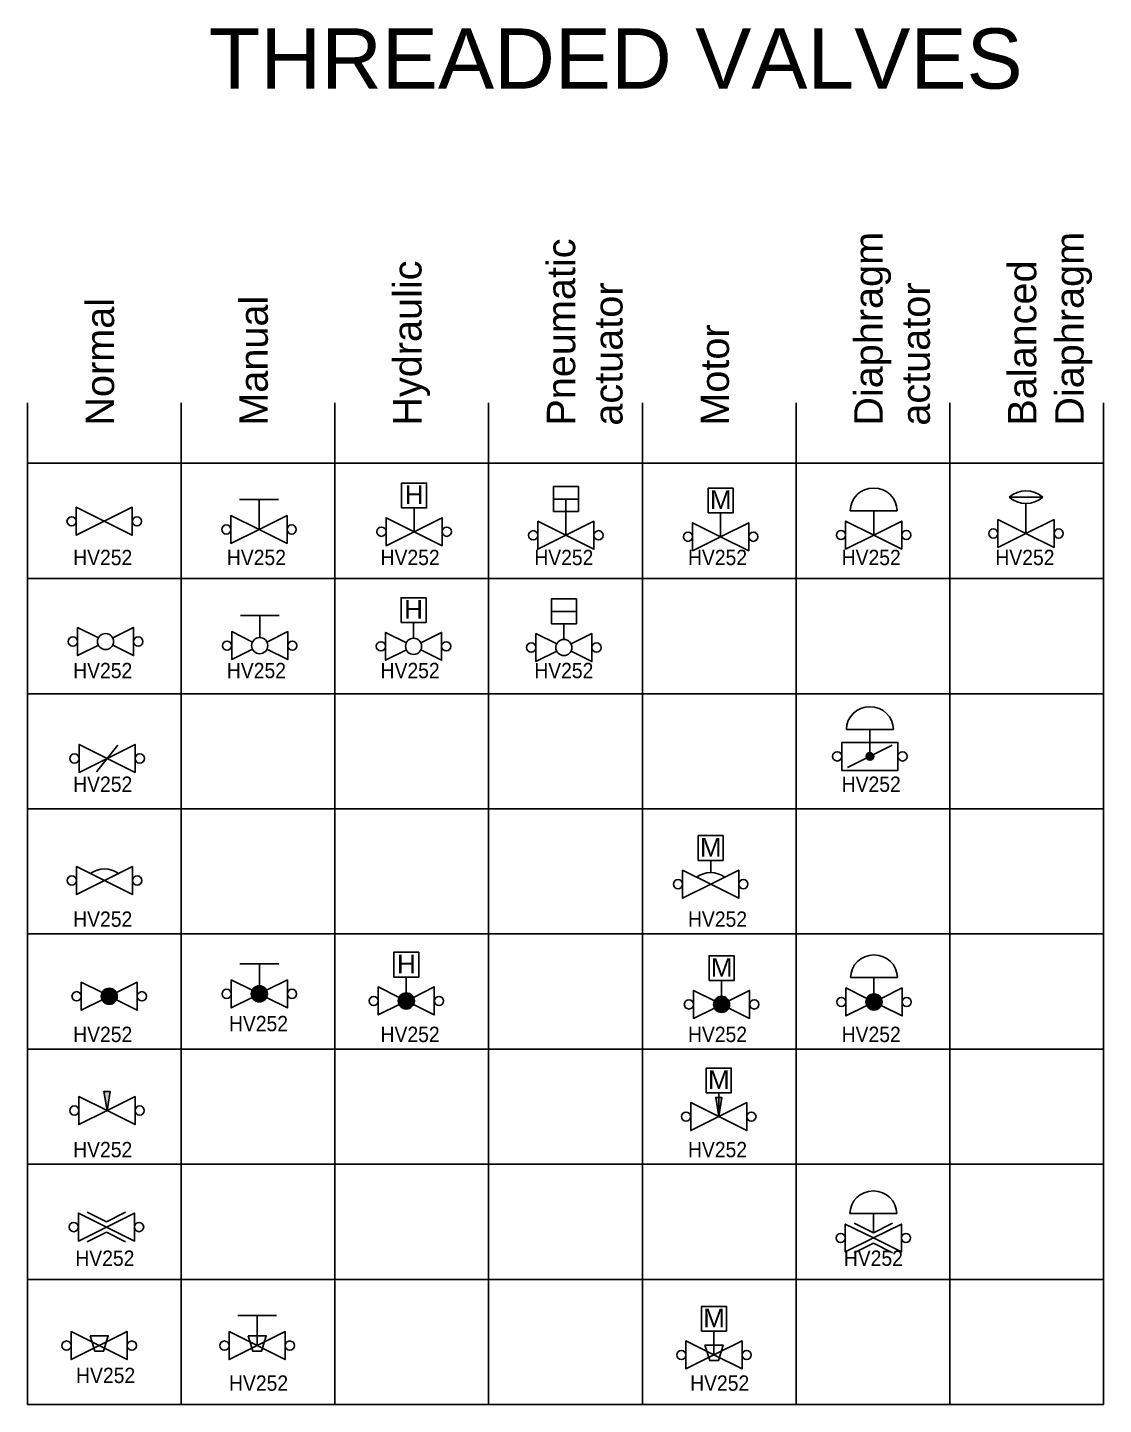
# Model space of a CAD drawing. Header units: millimetres. Extents: x -193 to 823, y -32 to 284.
# Drawn here: x 483.1 to 623.1, y 104 to 283.3 of the extents above; entities that cross this region are included whole.
import ezdxf
from ezdxf.enums import TextEntityAlignment as Align

# ---------------------------------------------------------------- set-up
doc = ezdxf.new("R2010")
doc.units = ezdxf.units.MM
doc.layers.add('-Testi', color=7, linetype='Continuous', lineweight=35)
doc.styles.get("Standard").update_dxf_attribs({"font": 'arial.ttf'})

# ---------------------------------------------------------------- blocks, each defined once
blk = doc.blocks.new('Valve Gate Theaded')
for points in [[(0, 0), (-3.65, 1.82), (-3.65, -1.82), (0, 0)], [(0, 0), (3.65, 1.82), (3.65, -1.82), (0, 0)]]:
    blk.add_lwpolyline(points)
for centre in [(-4.25, 0), (4.25, 0)]:
    blk.add_circle(centre, 0.6)
at = {"flags": 1}
for tag, p, height in [('TYPE', (0, 0), 0.25), ('DESCRIPTION', (-0.18, -0.41), 0.0703), ('CONNECTIONTYPE', (0, -0.24), 0.1)]:
    blk.add_attdef(tag, p, '', height=height, dxfattribs=at)
blk = doc.blocks.new('Valve Gate Manual Threaded')
for p, q in [((-2.52, 3.91), (2.52, 3.91)), ((0, 0), (0, 3.91))]:
    blk.add_line(p, q)
for points in [[(0, 0), (-3.65, 1.82), (-3.65, -1.82), (0, 0)], [(0, 0), (3.65, 1.82), (3.65, -1.82), (0, 0)]]:
    blk.add_lwpolyline(points)
for centre in [(-4.25, 0), (4.25, 0)]:
    blk.add_circle(centre, 0.6)
at = {"flags": 1}
for tag, p, height in [('TYPE', (0, 0), 0.25), ('DESCRIPTION', (-0.05, -0.45), 0.0703), ('CONNECTIONTYPE', (0, -0.24), 0.1)]:
    blk.add_attdef(tag, p, '', height=height, dxfattribs=at)
blk = doc.blocks.new('Valve Gate Hydraulic Threaded')
blk.add_line((0, 0), (0, 3.1))
blk.add_lwpolyline([(-1.62, 3.1), (-1.62, 6.33), (1.62, 6.33), (1.62, 3.1)], close=True)
for points in [[(0, 0), (-3.65, 1.82), (-3.65, -1.82), (0, 0)], [(0, 0), (3.65, 1.82), (3.65, -1.82), (0, 0)]]:
    blk.add_lwpolyline(points)
for centre in [(-4.25, 0), (4.25, 0)]:
    blk.add_circle(centre, 0.6)
at = {"layer": '-Testi', "insert": (0.01, 4.81), "char_height": 2.42, "width": 2.8313, "attachment_point": 5}
blk.add_mtext('H', dxfattribs=at)
at = {"flags": 1}
for tag, p, height in [('TYPE', (0, 0), 0.234), ('CONNECTIONTYPE', (0, -0.2), 0.1), ('DESCRIPTION', (0.03, -0.35), 0.0703)]:
    blk.add_attdef(tag, p, '', height=height, dxfattribs=at)
blk = doc.blocks.new('Valve Gate Pneumatic Actuator Threaded')
for p, q in [((-1.62, 4.71), (1.62, 4.71)), ((0, 0), (0, 4.71))]:
    blk.add_line(p, q)
blk.add_lwpolyline([(-1.62, 3.1), (-1.62, 6.33), (1.62, 6.33), (1.62, 3.1)], close=True)
for points in [[(0, 0), (-3.65, 1.82), (-3.65, -1.82), (0, 0)], [(0, 0), (3.65, 1.82), (3.65, -1.82), (0, 0)]]:
    blk.add_lwpolyline(points)
for centre in [(-4.25, 0), (4.25, 0)]:
    blk.add_circle(centre, 0.6)
at = {"flags": 1}
for tag, p, height in [('TYPE', (0, -0.01), 0.25), ('CONNECTIONTYPE', (0, -0.26), 0.1), ('DESCRIPTION', (-0.01, -0.37), 0.0703)]:
    blk.add_attdef(tag, p, '', height=height, dxfattribs=at)
blk = doc.blocks.new('Valve Gate Motor Threaded')
blk.add_line((0, 0), (0, 3.1))
blk.add_lwpolyline([(-1.62, 3.1), (-1.62, 6.33), (1.62, 6.33), (1.62, 3.1)], close=True)
for points in [[(0, 0), (-3.65, 1.82), (-3.65, -1.82), (0, 0)], [(0, 0), (3.65, 1.82), (3.65, -1.82), (0, 0)]]:
    blk.add_lwpolyline(points)
for centre in [(-4.25, 0), (4.25, 0)]:
    blk.add_circle(centre, 0.6)
at = {"layer": '-Testi', "insert": (0.01, 4.81), "char_height": 2.42, "width": 2.8313, "attachment_point": 5}
blk.add_mtext('M', dxfattribs=at)
at = {"flags": 1}
for tag, p, height in [('TYPE', (0, 0), 0.25), ('CONNECTIONTYPE', (0, -0.2), 0.1), ('DESCRIPTION', (0.06, -0.49), 0.0703)]:
    blk.add_attdef(tag, p, '', height=height, dxfattribs=at)
blk = doc.blocks.new('Valve Gate Diaphragm Threaded')
for p, q in [((-3.05, 3.17), (3.05, 3.17)), ((0, 0), (0, 3.17))]:
    blk.add_line(p, q)
for points in [[(0, 0), (-3.65, 1.82), (-3.65, -1.82), (0, 0)], [(0, 0), (3.65, 1.82), (3.65, -1.82), (0, 0)]]:
    blk.add_lwpolyline(points)
for centre in [(-4.25, 0), (4.25, 0)]:
    blk.add_circle(centre, 0.6)
blk.add_ellipse((0, 3.17), major_axis=(-3.05, 0), ratio=0.967342, start_param=3.141593, end_param=6.283185)
at = {"flags": 1}
for tag, p, height in [('TYPE', (0, -0.01), 0.25), ('CONNECTIONTYPE', (0, -0.19), 0.1), ('DESCRIPTION', (0.04, -0.41), 0.0703)]:
    blk.add_attdef(tag, p, '', height=height, dxfattribs=at)
blk = doc.blocks.new('Valve Gate Balance Diaphgram Threaded')
for p, q in [((-2.2, 4.71), (2.2, 4.71)), ((0, 0), (0, 3.92))]:
    blk.add_line(p, q)
for points in [[(0, 0), (-3.65, 1.82), (-3.65, -1.82), (0, 0)], [(0, 0), (3.65, 1.82), (3.65, -1.82), (0, 0)]]:
    blk.add_lwpolyline(points)
for centre in [(-4.25, 0), (4.25, 0)]:
    blk.add_circle(centre, 0.6)
for centre, radius, start, end in [((0, 2.31), 3.26, 47.5925, 132.4075), ((0, 7.36), 3.44, 230.2863, 309.7137)]:
    blk.add_arc(centre, radius, start, end)
at = {"flags": 1}
for tag, p, height in [('TYPE', (0, 0), 0.25), ('CONNECTIONTYPE', (0, -0.2), 0.1), ('DESCRIPTION', (0.09, -0.45), 0.0703)]:
    blk.add_attdef(tag, p, '', height=height, dxfattribs=at)
blk = doc.blocks.new('Valve Ball Threaded')
for points in [[(-0.94, 0.47), (-3.65, 1.82), (-3.65, -1.82), (-0.94, -0.47)], [(0.94, 0.47), (3.65, 1.82), (3.65, -1.82), (0.94, -0.47)]]:
    blk.add_lwpolyline(points)
for centre, radius in [((-4.25, 0), 0.6), ((0, 0), 1.05), ((4.25, 0), 0.6)]:
    blk.add_circle(centre, radius)
at = {"flags": 1}
for tag, p, height in [('TYPE', (0, 0), 0.25), ('CONNECTIONTYPE', (0, -0.24), 0.1), ('DESCRIPTION', (0.02, -0.43), 0.0703)]:
    blk.add_attdef(tag, p, '', height=height, dxfattribs=at)
blk = doc.blocks.new('Valve Ball Manual Threaded')
for p, q in [((-2.52, 3.91), (2.52, 3.91)), ((0, 1.05), (0, 3.91))]:
    blk.add_line(p, q)
for points in [[(-0.94, 0.47), (-3.65, 1.82), (-3.65, -1.82), (-0.94, -0.47)], [(0.94, 0.47), (3.65, 1.82), (3.65, -1.82), (0.94, -0.47)]]:
    blk.add_lwpolyline(points)
for centre, radius in [((-4.25, 0), 0.6), ((0, 0), 1.05), ((4.25, 0), 0.6)]:
    blk.add_circle(centre, radius)
at = {"flags": 1}
for tag, p, height in [('TYPE', (0, 0), 0.25), ('CONNECTIONTYPE', (0, -0.24), 0.1), ('DESCRIPTION', (0.08, -0.5), 0.0703)]:
    blk.add_attdef(tag, p, '', height=height, dxfattribs=at)
blk = doc.blocks.new('Valve Ball Hydraulic Threaded')
blk.add_line((0, 1.05), (0, 3.1))
blk.add_lwpolyline([(-1.62, 3.1), (-1.62, 6.33), (1.62, 6.33), (1.62, 3.1)], close=True)
for points in [[(-0.94, 0.47), (-3.64, 1.82), (-3.64, -1.82), (-0.94, -0.47)], [(0.94, 0.47), (3.65, 1.82), (3.65, -1.82), (0.94, -0.47)]]:
    blk.add_lwpolyline(points)
for centre, radius in [((-4.25, 0), 0.6), ((0, 0), 1.05), ((4.25, 0), 0.6)]:
    blk.add_circle(centre, radius)
at = {"layer": '-Testi', "insert": (0.01, 4.81), "char_height": 2.42, "width": 2.8313, "attachment_point": 5}
blk.add_mtext('H', dxfattribs=at)
at = {"flags": 1}
for tag, p, height in [('TYPE', (0, 0), 0.25), ('CONNECTIONTYPE', (0, -0.24), 0.1), ('DESCRIPTION', (0.05, -0.54), 0.0703)]:
    blk.add_attdef(tag, p, '', height=height, dxfattribs=at)
blk = doc.blocks.new('Valve Ball Pneumatic Actuator Threaded')
for p, q in [((-1.61, 4.72), (1.63, 4.72)), ((0.01, 1.06), (0.01, 3.1))]:
    blk.add_line(p, q)
blk.add_lwpolyline([(-1.61, 3.1), (-1.61, 6.34), (1.63, 6.34), (1.63, 3.1)], close=True)
for points in [[(-0.93, 0.48), (-3.64, 1.83), (-3.64, -1.82), (-0.93, -0.46)], [(0.95, 0.48), (3.65, 1.83), (3.65, -1.82), (0.95, -0.46)]]:
    blk.add_lwpolyline(points)
for centre, radius in [((-4.24, 0.01), 0.6), ((0.01, 0.01), 1.05), ((4.25, 0.01), 0.6)]:
    blk.add_circle(centre, radius)
at = {"flags": 1}
for tag, p, height in [('TYPE', (0, 0), 0.1), ('CONNECTIONTYPE', (0, -0.23), 0.1), ('DESCRIPTION', (0.02, -0.33), 0.0703)]:
    blk.add_attdef(tag, p, '', height=height, dxfattribs=at)
blk = doc.blocks.new('Valve Butterfly Threaded')
blk.add_line((-1.4, -1.75), (1.4, 1.75))
for points in [[(0, 0), (-3.65, 1.82), (-3.65, -1.82), (0, 0)], [(0, 0), (3.65, 1.82), (3.65, -1.82), (0, 0)]]:
    blk.add_lwpolyline(points)
for centre in [(-4.25, 0), (4.25, 0)]:
    blk.add_circle(centre, 0.6)
at = {"flags": 1}
for tag, p, height in [('TYPE', (0, 0), 0.25), ('CONNECTIONTYPE', (0, -0.54), 0.1), ('DESCRIPTION', (0.08, -0.28), 0.0703)]:
    blk.add_attdef(tag, p, '', height=height, dxfattribs=at)
blk = doc.blocks.new('Valve Butterfly Pneumatic Diaph. Threaded')
h = blk.add_hatch(color=256)
h.dxf.hatch_style = 1
h.paths.add_polyline_path([(0.5, 0, 1), (-0.5, 0, 1)])
for p, q in [((-3.05, 3.51), (3.06, 3.51)), ((0, 0.5), (0, 3.51)), ((-2.91, -1.45), (2.91, 1.45))]:
    blk.add_line(p, q)
blk.add_lwpolyline([(-3.64, -1.82), (3.65, -1.82), (3.65, 1.82), (-3.64, 1.82)], close=True)
for centre, radius in [((-4.25, 0), 0.6), ((0, 0), 0.5), ((4.25, 0), 0.6)]:
    blk.add_circle(centre, radius)
blk.add_ellipse((0, 3.51), major_axis=(-3.05, 0), ratio=0.967342, start_param=3.141593, end_param=6.283185)
at = {"flags": 1}
for tag, p, height in [('TYPE', (-1.71, -0.85), 0.25), ('CONNECTIONTYPE', (-0.12, -1.39), 0.1), ('DESCRIPTION', (0, -1.19), 0.0703)]:
    blk.add_attdef(tag, p, '', height=height, dxfattribs=at)
blk = doc.blocks.new('Valve Diaphragm Threaded')
for points in [[(0, 0), (-3.65, 1.82), (-3.65, -1.82), (0, 0)], [(0, 0), (3.65, 1.82), (3.65, -1.82), (0, 0)]]:
    blk.add_lwpolyline(points)
for centre in [(-4.25, 0), (4.25, 0)]:
    blk.add_circle(centre, 0.6)
blk.add_arc((0, -1.53), 3.05, 53.283, 126.717)
at = {"flags": 1}
for tag, p, height in [('TYPE', (0, 0), 0.25), ('DESCRIPTION', (1.26, 0.02), 0.0703), ('CONNECTIONTYPE', (0, -0.24), 0.1)]:
    blk.add_attdef(tag, p, '', height=height, dxfattribs=at)
blk = doc.blocks.new('Valve Diaphragm Motor Threaded')
blk.add_line((0, 1.52), (0, 3.1))
blk.add_lwpolyline([(-1.62, 3.1), (-1.62, 6.33), (1.62, 6.33), (1.62, 3.1)], close=True)
for points in [[(0, 0), (-3.65, 1.82), (-3.65, -1.82), (0, 0)], [(0, 0), (3.65, 1.82), (3.65, -1.82), (0, 0)]]:
    blk.add_lwpolyline(points)
for centre in [(-4.25, 0), (4.25, 0)]:
    blk.add_circle(centre, 0.6)
blk.add_arc((0, -1.53), 3.05, 53.283, 126.717)
at = {"layer": '-Testi', "insert": (0.01, 4.81), "char_height": 2.42, "width": 2.8313, "attachment_point": 5}
blk.add_mtext('M', dxfattribs=at)
at = {"flags": 1}
for tag, p, height in [('TYPE', (0, 0), 0.146), ('DESCRIPTION', (0.78, -0.04), 0.0703), ('CONNECTIONTYPE', (0, -0.24), 0.1)]:
    blk.add_attdef(tag, p, '', height=height, dxfattribs=at)
blk = doc.blocks.new('Valve Globe Threaded')
h = blk.add_hatch(color=256)
h.dxf.hatch_style = 1
h.paths.add_polyline_path([(1.05, 0, 1), (-1.05, 0, 1)])
for points in [[(-0.94, 0.47), (-3.65, 1.82), (-3.65, -1.82), (-0.94, -0.47)], [(0.94, 0.47), (3.65, 1.82), (3.65, -1.82), (0.94, -0.47)]]:
    blk.add_lwpolyline(points)
for centre, radius in [((-4.25, 0), 0.6), ((0, 0), 1.05), ((4.25, 0), 0.6)]:
    blk.add_circle(centre, radius)
at = {"flags": 1}
for tag, p, height in [('TYPE', (1.6, -0.01), 0.25), ('CONNECTIONTYPE', (1.46, -0.21), 0.1), ('DESCRIPTION', (1.66, -0.41), 0.0703)]:
    blk.add_attdef(tag, p, '', height=height, dxfattribs=at)
blk = doc.blocks.new('Valve Globe Manual Threaded')
h = blk.add_hatch(color=256)
h.dxf.hatch_style = 1
h.paths.add_polyline_path([(1.05, 0, 1), (-1.05, 0, 1)])
for p, q in [((-2.52, 3.91), (2.52, 3.91)), ((0, 1.05), (0, 3.91))]:
    blk.add_line(p, q)
for points in [[(-0.94, 0.47), (-3.65, 1.82), (-3.65, -1.82), (-0.94, -0.47)], [(0.94, 0.47), (3.65, 1.82), (3.65, -1.82), (0.94, -0.47)]]:
    blk.add_lwpolyline(points)
for centre, radius in [((-4.25, 0), 0.6), ((0, 0), 1.05), ((4.25, 0), 0.6)]:
    blk.add_circle(centre, radius)
at = {"flags": 1}
for tag, p, height in [('DESCRIPTION', (1.88, 0.06), 0.0703), ('TYPE', (0.94, -0.47), 0.106), ('CONNECTIONTYPE', (1.72, -0.2), 0.1)]:
    blk.add_attdef(tag, p, '', height=height, dxfattribs=at)
blk = doc.blocks.new('Valve Globe Hydraulic Threaded')
h = blk.add_hatch(color=256)
h.dxf.hatch_style = 1
h.paths.add_polyline_path([(1.05, 0, 1), (-1.05, 0, 1)])
blk.add_line((0, 1.05), (0, 3.1))
blk.add_lwpolyline([(-1.62, 3.1), (-1.62, 6.33), (1.62, 6.33), (1.62, 3.1)], close=True)
for points in [[(-0.94, 0.47), (-3.65, 1.82), (-3.65, -1.82), (-0.94, -0.47)], [(0.94, 0.47), (3.65, 1.82), (3.65, -1.82), (0.94, -0.47)]]:
    blk.add_lwpolyline(points)
for centre, radius in [((-4.25, 0), 0.6), ((0, 0), 1.05), ((4.25, 0), 0.6)]:
    blk.add_circle(centre, radius)
at = {"layer": '-Testi', "insert": (0.01, 4.81), "char_height": 2.42, "width": 2.8313, "attachment_point": 5}
blk.add_mtext('H', dxfattribs=at)
at = {"flags": 1}
for tag, p, height in [('TYPE', (1.42, 0.1), 0.0576), ('DESCRIPTION', (1.73, -0.06), 0.0703), ('CONNECTIONTYPE', (1.35, -0.32), 0.1)]:
    blk.add_attdef(tag, p, '', height=height, dxfattribs=at)
blk = doc.blocks.new('Valve Globe Motor Threaded')
h = blk.add_hatch(color=256)
h.dxf.hatch_style = 1
h.paths.add_polyline_path([(1.05, 0, 1), (-1.05, 0, 1)])
blk.add_line((0, 1.05), (0, 3.1))
blk.add_lwpolyline([(-1.62, 3.1), (-1.62, 6.33), (1.62, 6.33), (1.62, 3.1)], close=True)
for points in [[(-0.94, 0.47), (-3.65, 1.82), (-3.65, -1.82), (-0.94, -0.47)], [(0.94, 0.47), (3.65, 1.82), (3.65, -1.82), (0.94, -0.47)]]:
    blk.add_lwpolyline(points)
for centre, radius in [((-4.25, 0), 0.6), ((0, 0), 1.05), ((4.25, 0), 0.6)]:
    blk.add_circle(centre, radius)
at = {"layer": '-Testi', "insert": (0.01, 4.81), "char_height": 2.42, "width": 2.8313, "attachment_point": 5}
blk.add_mtext('M', dxfattribs=at)
at = {"flags": 1}
for tag, p, height in [('TYPE', (1.5, -0.15), 0.25), ('DESCRIPTION', (1.81, -0.58), 0.0703), ('CONNECTIONTYPE', (1.81, -0.81), 0.1)]:
    blk.add_attdef(tag, p, '', height=height, dxfattribs=at)
blk = doc.blocks.new('Valve Globe  Pneumpatic Diaph. Threaded')
h = blk.add_hatch(color=256)
h.dxf.hatch_style = 1
h.paths.add_polyline_path([(1.05, 0, 1), (-1.05, 0, 1)])
for p, q in [((-3.05, 3.17), (3.05, 3.17)), ((0, 1.05), (0, 3.17))]:
    blk.add_line(p, q)
for points in [[(-0.94, 0.47), (-3.65, 1.82), (-3.65, -1.82), (-0.94, -0.47)], [(0.94, 0.47), (3.65, 1.82), (3.65, -1.82), (0.94, -0.47)]]:
    blk.add_lwpolyline(points)
for centre, radius in [((-4.25, 0), 0.6), ((0, 0), 1.05), ((4.25, 0), 0.6)]:
    blk.add_circle(centre, radius)
blk.add_ellipse((0, 3.17), major_axis=(-3.05, 0), ratio=0.967342, start_param=3.141593, end_param=6.283185)
at = {"flags": 1}
for tag, p, height in [('TYPE', (1.47, 0), 0.0593), ('CONNECTIONTYPE', (1.53, -0.52), 0.1), ('DESCRIPTION', (1.65, -0.26), 0.0703)]:
    blk.add_attdef(tag, p, '', height=height, dxfattribs=at)
blk = doc.blocks.new('Valve Needle Threaded')
h = blk.add_hatch(color=256)
h.dxf.hatch_style = 1
h.paths.add_polyline_path([(0.4, 2.5), (-0.4, 2.5), (0, 0)])
for points in [[(0, 0), (-3.65, 1.82), (-3.65, -1.82), (0, 0)], [(0, 0), (-0.4, 2.5), (0.4, 2.5), (0, 0)], [(0, 0), (3.65, 1.82), (3.65, -1.82), (0, 0)]]:
    blk.add_lwpolyline(points)
for centre in [(-4.25, 0), (4.25, 0)]:
    blk.add_circle(centre, 0.6)
at = {"flags": 1}
for tag, p, height in [('TYPE', (0, 0), 0.0153), ('DESCRIPTION', (0.53, -0.04), 0.0703), ('CONNECTIONTYPE', (0.46, -0.17), 0.1)]:
    blk.add_attdef(tag, p, '', height=height, dxfattribs=at)
blk = doc.blocks.new('Valve Needle Motor Threaded')
h = blk.add_hatch(color=256)
h.dxf.hatch_style = 1
h.paths.add_polyline_path([(0.4, 2.5), (-0.4, 2.5), (0, 0)])
blk.add_line((0, 0), (0, 3.1))
blk.add_lwpolyline([(-1.62, 3.1), (-1.62, 6.33), (1.62, 6.33), (1.62, 3.1)], close=True)
for points in [[(0, 0), (-3.65, 1.82), (-3.65, -1.82), (0, 0)], [(0, 0), (-0.4, 2.5), (0.4, 2.5), (0, 0)], [(0, 0), (3.65, 1.82), (3.65, -1.82), (0, 0)]]:
    blk.add_lwpolyline(points)
for centre in [(-4.25, 0), (4.25, 0)]:
    blk.add_circle(centre, 0.6)
at = {"layer": '-Testi', "insert": (0.01, 4.81), "char_height": 2.42, "width": 2.8313, "attachment_point": 5}
blk.add_mtext('M', dxfattribs=at)
at = {"flags": 1}
for tag, p, height in [('TYPE', (0, 0), 0.0761), ('DESCRIPTION', (0.58, 0.02), 0.0703), ('CONNECTIONTYPE', (0.47, -0.13), 0.1)]:
    blk.add_attdef(tag, p, '', height=height, dxfattribs=at)
blk = doc.blocks.new('Valve Pinch Threaded')
for points in [[(0, 0), (-3.65, 1.82), (-3.65, -1.82), (0, 0)], [(0, 0.67), (-2.49, 1.92)], [(0, 0.67), (2.49, 1.92)], [(0, 0), (3.65, 1.82), (3.65, -1.82), (0, 0)], [(-2.49, -1.92), (0, -0.67)], [(2.49, -1.92), (0, -0.67)]]:
    blk.add_lwpolyline(points)
for centre in [(-4.25, 0), (4.25, 0)]:
    blk.add_circle(centre, 0.6)
at = {"flags": 1}
for tag, p, height in [('TYPE', (0, 0), 0.117), ('CONNECTIONTYPE', (0.95, -0.29), 0.1), ('DESCRIPTION', (1.06, -0.13), 0.0703)]:
    blk.add_attdef(tag, p, '', height=height, dxfattribs=at)
blk = doc.blocks.new('Valve Pinch Pneumatic Threaded')
for p, q in [((-3.05, 3.17), (3.05, 3.17)), ((0, 0.67), (0, 3.17))]:
    blk.add_line(p, q)
for points in [[(0, 0), (-3.65, 1.82), (-3.65, -1.82), (0, 0)], [(0, 0.67), (-2.49, 1.92)], [(0, 0.67), (2.49, 1.92)], [(0, 0), (3.65, 1.82), (3.65, -1.82), (0, 0)], [(-2.49, -1.92), (0, -0.67)], [(2.49, -1.92), (0, -0.67)]]:
    blk.add_lwpolyline(points)
for centre in [(-4.25, 0), (4.25, 0)]:
    blk.add_circle(centre, 0.6)
blk.add_ellipse((0, 3.17), major_axis=(-3.05, 0), ratio=0.967342, start_param=3.141593, end_param=6.283185)
at = {"flags": 1}
for tag, p, height in [('TYPE', (0, 0), 0.226), ('CONNECTIONTYPE', (1.24, -0.43), 0.1), ('DESCRIPTION', (1.6, -0.25), 0.0703)]:
    blk.add_attdef(tag, p, '', height=height, dxfattribs=at)
blk = doc.blocks.new('Valve Plug Threaded')
for points in [[(0, 0), (-3.65, 1.82), (-3.65, -1.82), (0, 0)], [(0, 0), (3.65, 1.82), (3.65, -1.82), (0, 0)], [(-1.17, 1.28), (1.18, 1.28), (0.57, -0.74), (-0.56, -0.74), (-1.17, 1.28)]]:
    blk.add_lwpolyline(points)
for centre in [(-4.25, 0), (4.25, 0)]:
    blk.add_circle(centre, 0.6)
at = {"flags": 1}
for tag, p, height in [('TYPE', (0, 0), 0.0543), ('DESCRIPTION', (0.89, -0.4), 0.0703), ('CONNECTIONTYPE', (1.51, -0.56), 0.1)]:
    blk.add_attdef(tag, p, '', height=height, dxfattribs=at)
blk = doc.blocks.new('Valve Plug Manual Threaded')
for p, q in [((-2.52, 3.91), (2.52, 3.91)), ((0, 0), (0, 3.91))]:
    blk.add_line(p, q)
for points in [[(0, 0), (-3.65, 1.82), (-3.65, -1.82), (0, 0)], [(0, 0), (3.65, 1.82), (3.65, -1.82), (0, 0)], [(-1.17, 1.28), (1.18, 1.28), (0.57, -0.74), (-0.56, -0.74), (-1.17, 1.28)]]:
    blk.add_lwpolyline(points)
for centre in [(-4.25, 0), (4.25, 0)]:
    blk.add_circle(centre, 0.6)
at = {"flags": 1}
for tag, p, height in [('TYPE', (0, 0), 0.117), ('DESCRIPTION', (1.23, -0.57), 0.0703), ('CONNECTIONTYPE', (1.74, -0.68), 0.1)]:
    blk.add_attdef(tag, p, '', height=height, dxfattribs=at)
blk = doc.blocks.new('Valve Plug Motor Threaded')
blk.add_line((0, 0), (0, 3.1))
blk.add_lwpolyline([(-1.62, 3.1), (-1.62, 6.33), (1.62, 6.33), (1.62, 3.1)], close=True)
for points in [[(0, 0), (-3.65, 1.82), (-3.65, -1.82), (0, 0)], [(0, 0), (3.65, 1.82), (3.65, -1.82), (0, 0)], [(-1.17, 1.28), (1.18, 1.28), (0.57, -0.74), (-0.56, -0.74), (-1.17, 1.28)]]:
    blk.add_lwpolyline(points)
for centre in [(-4.25, 0), (4.25, 0)]:
    blk.add_circle(centre, 0.6)
at = {"layer": '-Testi', "insert": (0.01, 4.81), "char_height": 2.42, "width": 2.8313, "attachment_point": 5}
blk.add_mtext('M', dxfattribs=at)
at = {"flags": 1}
for tag, p, height in [('TYPE', (0, 0), 0.0733), ('DESCRIPTION', (1.23, -0.57), 0.0703), ('CONNECTIONTYPE', (1.72, -0.67), 0.1)]:
    blk.add_attdef(tag, p, '', height=height, dxfattribs=at)
blk = doc.blocks.new('Tag_block')
at = {"flags": 1}
for tag, p in [('ACT_NO_NC', (0, 0)), ('SKID', (0, 0)), ('SEAL_MAT', (0, 0)), ('SIZE', (0, 0)), ('SUPPLIER', (0, 0)), ('Q(m3/h)', (0, 0)), ('CAP.(TANK L)', (0, 0)), ('CONNECTIONTYPE', (0, 0)), ('UNIT', (0, 0)), ('PN_bar', (0, 0)), ('DESCRIPTION', (0, 0)), ('POWER_KW', (0, 0)), ('MODEL', (0, 0)), ('NOTES', (0, 0)), ('DATASHEET', (0, 0)), ('FLUID', (0, 0)), ('MATERIAL', (0, 0)), ('BRAND', (0, 0)), ('TYPE', (-11.4, -6.1))]:
    blk.add_attdef(tag, p, '', height=2.5, dxfattribs=at)
at = {"color": 0, "linetype": 'ByBlock', "lineweight": -2}
blk.add_attdef('#(TARGETOBJECT.TAG)', text='', height=2.5, dxfattribs=at).set_placement((0, 0), align=Align.MIDDLE_CENTER)

msp = doc.modelspace()

# ---------------------------------------------------------------- linework, layer by layer
for p, q in [((483.11, 234.43), (483.11, 104.02)), ((503.11, 234.43), (503.11, 104.02)), ((523.11, 234.43), (523.11, 104.02)), ((543.11, 234.43), (543.11, 104.02)), ((563.11, 234.43), (563.11, 104.02)), ((583.11, 234.43), (583.11, 104.02)), ((603.11, 234.43), (603.11, 104.02)), ((623.11, 234.43), (623.11, 104.02)), ((483.11, 226.55), (623.11, 226.55)), ((483.11, 211.55), (623.11, 211.55)), ((483.11, 196.55), (623.11, 196.55)), ((483.11, 181.55), (623.11, 181.55)), ((483.11, 165.28), (623.11, 165.28)), ((483.11, 150.28), (623.11, 150.28)), ((483.11, 135.28), (623.11, 135.28)), ((483.11, 120.28), (623.11, 120.28)), ((483.11, 104.02), (623.11, 104.02))]:
    msp.add_line(p, q)

# ---------------------------------------------------------------- block references
for name, p in [('Valve Gate Hydraulic Threaded', (533.41, 217.64)), ('Valve Gate Pneumatic Actuator Threaded', (553.16, 217.18)), ('Valve Gate Motor Threaded', (573.3, 216.99)), ('Valve Gate Diaphragm Threaded', (593.21, 217.21)), ('Valve Gate Balance Diaphgram Threaded', (613.03, 217.41)), ('Valve Gate Theaded', (493.09, 219)), ('Valve Gate Manual Threaded', (513.23, 217.93)), ('Valve Ball Hydraulic Threaded', (533.34, 202.72)), ('Valve Ball Pneumatic Actuator Threaded', (552.89, 202.55)), ('Valve Ball Manual Threaded', (513.32, 202.81)), ('Valve Ball Threaded', (493.26, 203.34)), ('Valve Butterfly Pneumatic Diaph. Threaded', (592.72, 188.39)), ('Valve Butterfly Threaded', (493.46, 188.12)), ('Valve Diaphragm Motor Threaded', (572, 171.75)), ('Valve Diaphragm Threaded', (493.12, 172.23)), ('Valve Globe Manual Threaded', (513.27, 157.47)), ('Valve Globe Hydraulic Threaded', (532.39, 156.55)), ('Valve Globe Motor Threaded', (573.42, 156.1)), ('Valve Globe  Pneumpatic Diaph. Threaded', (593.25, 156.42)), ('Valve Globe Threaded', (493.74, 157.16)), ('Valve Needle Motor Threaded', (573.05, 141.49)), ('Valve Needle Threaded', (493.45, 142.28)), ('Valve Pinch Pneumatic Threaded', (593.17, 125.69)), ('Valve Pinch Threaded', (493.37, 127.11)), ('Valve Plug Motor Threaded', (572.43, 110.46)), ('Valve Plug Manual Threaded', (512.98, 111.68)), ('Valve Plug Threaded', (492.43, 111.68))]:
    msp.add_blockref(name, p)
ref = msp.add_blockref('Tag_block', (492.89, 214.29))
ref.add_attrib('#(TargetObject.Tag)', 'HV252', dxfattribs={"color": 0, "linetype": 'ByBlock', "lineweight": -2, "height": 2, "width": 0.9}).set_placement((492.89, 214.29), align=Align.MIDDLE_CENTER)
ref = msp.add_blockref('Tag_block', (512.89, 214.29))
ref.add_attrib('#(TargetObject.Tag)', 'HV252', dxfattribs={"color": 0, "linetype": 'ByBlock', "lineweight": -2, "height": 2, "width": 0.9}).set_placement((512.89, 214.29), align=Align.MIDDLE_CENTER)
ref = msp.add_blockref('Tag_block', (532.89, 214.29))
ref.add_attrib('#(TargetObject.Tag)', 'HV252', dxfattribs={"color": 0, "linetype": 'ByBlock', "lineweight": -2, "height": 2, "width": 0.9}).set_placement((532.89, 214.29), align=Align.MIDDLE_CENTER)
ref = msp.add_blockref('Tag_block', (552.89, 214.29))
ref.add_attrib('#(TargetObject.Tag)', 'HV252', dxfattribs={"color": 0, "linetype": 'ByBlock', "lineweight": -2, "height": 2, "width": 0.9}).set_placement((552.89, 214.29), align=Align.MIDDLE_CENTER)
ref = msp.add_blockref('Tag_block', (572.89, 214.29))
ref.add_attrib('#(TargetObject.Tag)', 'HV252', dxfattribs={"color": 0, "linetype": 'ByBlock', "lineweight": -2, "height": 2, "width": 0.9}).set_placement((572.89, 214.29), align=Align.MIDDLE_CENTER)
ref = msp.add_blockref('Tag_block', (592.89, 214.29))
ref.add_attrib('#(TargetObject.Tag)', 'HV252', dxfattribs={"color": 0, "linetype": 'ByBlock', "lineweight": -2, "height": 2, "width": 0.9}).set_placement((592.89, 214.29), align=Align.MIDDLE_CENTER)
ref = msp.add_blockref('Tag_block', (612.89, 214.29))
ref.add_attrib('#(TargetObject.Tag)', 'HV252', dxfattribs={"color": 0, "linetype": 'ByBlock', "lineweight": -2, "height": 2, "width": 0.9}).set_placement((612.89, 214.29), align=Align.MIDDLE_CENTER)
ref = msp.add_blockref('Tag_block', (492.89, 199.57))
ref.add_attrib('#(TargetObject.Tag)', 'HV252', dxfattribs={"color": 0, "linetype": 'ByBlock', "lineweight": -2, "height": 2, "width": 0.9}).set_placement((492.89, 199.57), align=Align.MIDDLE_CENTER)
ref = msp.add_blockref('Tag_block', (512.89, 199.57))
ref.add_attrib('#(TargetObject.Tag)', 'HV252', dxfattribs={"color": 0, "linetype": 'ByBlock', "lineweight": -2, "height": 2, "width": 0.9}).set_placement((512.89, 199.57), align=Align.MIDDLE_CENTER)
ref = msp.add_blockref('Tag_block', (532.89, 199.57))
ref.add_attrib('#(TargetObject.Tag)', 'HV252', dxfattribs={"color": 0, "linetype": 'ByBlock', "lineweight": -2, "height": 2, "width": 0.9}).set_placement((532.89, 199.57), align=Align.MIDDLE_CENTER)
ref = msp.add_blockref('Tag_block', (552.89, 199.57))
ref.add_attrib('#(TargetObject.Tag)', 'HV252', dxfattribs={"color": 0, "linetype": 'ByBlock', "lineweight": -2, "height": 2, "width": 0.9}).set_placement((552.89, 199.57), align=Align.MIDDLE_CENTER)
ref = msp.add_blockref('Tag_block', (492.89, 184.77))
ref.add_attrib('#(TargetObject.Tag)', 'HV252', dxfattribs={"color": 0, "linetype": 'ByBlock', "lineweight": -2, "height": 2, "width": 0.9}).set_placement((492.89, 184.77), align=Align.MIDDLE_CENTER)
ref = msp.add_blockref('Tag_block', (592.89, 184.77))
ref.add_attrib('#(TargetObject.Tag)', 'HV252', dxfattribs={"color": 0, "linetype": 'ByBlock', "lineweight": -2, "height": 2, "width": 0.9}).set_placement((592.89, 184.77), align=Align.MIDDLE_CENTER)
ref = msp.add_blockref('Tag_block', (492.89, 167.2))
ref.add_attrib('#(TargetObject.Tag)', 'HV252', dxfattribs={"color": 0, "linetype": 'ByBlock', "lineweight": -2, "height": 2, "width": 0.9}).set_placement((492.89, 167.2), align=Align.MIDDLE_CENTER)
ref = msp.add_blockref('Tag_block', (572.89, 167.2))
ref.add_attrib('#(TargetObject.Tag)', 'HV252', dxfattribs={"color": 0, "linetype": 'ByBlock', "lineweight": -2, "height": 2, "width": 0.9}).set_placement((572.89, 167.2), align=Align.MIDDLE_CENTER)
ref = msp.add_blockref('Tag_block', (513.16, 153.61))
ref.add_attrib('#(TargetObject.Tag)', 'HV252', dxfattribs={"color": 0, "linetype": 'ByBlock', "lineweight": -2, "height": 2, "width": 0.9}).set_placement((513.16, 153.61), align=Align.MIDDLE_CENTER)
ref = msp.add_blockref('Tag_block', (492.89, 152.2))
ref.add_attrib('#(TargetObject.Tag)', 'HV252', dxfattribs={"color": 0, "linetype": 'ByBlock', "lineweight": -2, "height": 2, "width": 0.9}).set_placement((492.89, 152.2), align=Align.MIDDLE_CENTER)
ref = msp.add_blockref('Tag_block', (532.89, 152.2))
ref.add_attrib('#(TargetObject.Tag)', 'HV252', dxfattribs={"color": 0, "linetype": 'ByBlock', "lineweight": -2, "height": 2, "width": 0.9}).set_placement((532.89, 152.2), align=Align.MIDDLE_CENTER)
ref = msp.add_blockref('Tag_block', (572.89, 152.2))
ref.add_attrib('#(TargetObject.Tag)', 'HV252', dxfattribs={"color": 0, "linetype": 'ByBlock', "lineweight": -2, "height": 2, "width": 0.9}).set_placement((572.89, 152.2), align=Align.MIDDLE_CENTER)
ref = msp.add_blockref('Tag_block', (592.89, 152.2))
ref.add_attrib('#(TargetObject.Tag)', 'HV252', dxfattribs={"color": 0, "linetype": 'ByBlock', "lineweight": -2, "height": 2, "width": 0.9}).set_placement((592.89, 152.2), align=Align.MIDDLE_CENTER)
ref = msp.add_blockref('Tag_block', (492.89, 137.2))
ref.add_attrib('#(TargetObject.Tag)', 'HV252', dxfattribs={"color": 0, "linetype": 'ByBlock', "lineweight": -2, "height": 2, "width": 0.9}).set_placement((492.89, 137.2), align=Align.MIDDLE_CENTER)
ref = msp.add_blockref('Tag_block', (572.89, 137.2))
ref.add_attrib('#(TargetObject.Tag)', 'HV252', dxfattribs={"color": 0, "linetype": 'ByBlock', "lineweight": -2, "height": 2, "width": 0.9}).set_placement((572.89, 137.2), align=Align.MIDDLE_CENTER)
ref = msp.add_blockref('Tag_block', (493.17, 123.06))
ref.add_attrib('#(TargetObject.Tag)', 'HV252', dxfattribs={"color": 0, "linetype": 'ByBlock', "lineweight": -2, "height": 2, "width": 0.9}).set_placement((493.17, 123.06), align=Align.MIDDLE_CENTER)
ref = msp.add_blockref('Tag_block', (593.17, 123.06))
ref.add_attrib('#(TargetObject.Tag)', 'HV252', dxfattribs={"color": 0, "linetype": 'ByBlock', "lineweight": -2, "height": 2, "width": 0.9}).set_placement((593.17, 123.06), align=Align.MIDDLE_CENTER)
ref = msp.add_blockref('Tag_block', (493.27, 107.8))
ref.add_attrib('#(TargetObject.Tag)', 'HV252', dxfattribs={"color": 0, "linetype": 'ByBlock', "lineweight": -2, "height": 2, "width": 0.9}).set_placement((493.27, 107.8), align=Align.MIDDLE_CENTER)
ref = msp.add_blockref('Tag_block', (513.17, 106.8))
ref.add_attrib('#(TargetObject.Tag)', 'HV252', dxfattribs={"color": 0, "linetype": 'ByBlock', "lineweight": -2, "height": 2, "width": 0.9}).set_placement((513.17, 106.8), align=Align.MIDDLE_CENTER)
ref = msp.add_blockref('Tag_block', (573.17, 106.8))
ref.add_attrib('#(TargetObject.Tag)', 'HV252', dxfattribs={"color": 0, "linetype": 'ByBlock', "lineweight": -2, "height": 2, "width": 0.9}).set_placement((573.17, 106.8), align=Align.MIDDLE_CENTER)

# ---------------------------------------------------------------- texts
at = {"insert": (506.71, 283.17), "char_height": 7.8396, "attachment_point": 1}
msp.add_mtext_dynamic_manual_height_columns('THREADED VALVES', width=112.9496, gutter_width=0.5, heights=[0], dxfattribs=at)
at = {"char_height": 3.6929, "attachment_point": 1, "rotation": 90}
for s, insert in [('\\pxql;Pneumatic^Jactuator', (550.68, 231.45)), ('\\pxql;Diaphragm^Jactuator', (590.68, 231.45)), ('\\pxql;Balanced^JDiaphragm', (610.68, 231.45)), ('\\pxql;Hydraulic', (530.68, 231.45)), ('\\pxql;Normal', (490.68, 231.45)), ('\\pxql;Manual', (510.68, 231.45)), ('\\pxql;Motor', (570.68, 231.45))]:
    msp.add_mtext_dynamic_manual_height_columns(s, width=21.1912, gutter_width=0.5, heights=[0], dxfattribs=dict(at, insert=insert))

doc.saveas('drawing.dxf')
